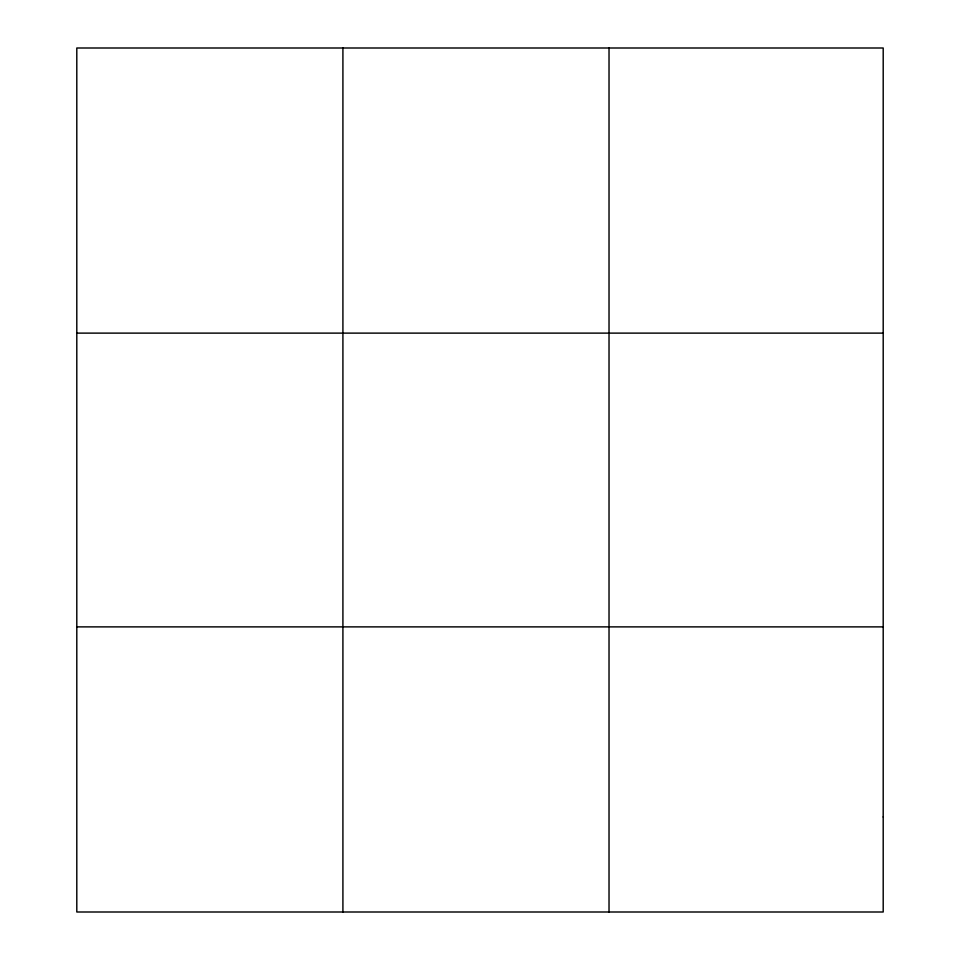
<?xml version="1.0" encoding="UTF-8"?>
<svg xmlns="http://www.w3.org/2000/svg" width="960" height="960" viewBox="0 0 960 960"><rect width="100%" height="100%" fill="white"/><g stroke="black" fill="none" stroke-linecap="round" stroke-linejoin="round"><path stroke-width="1.44" d="M342.912 48L342.912 912M609.024 48L609.024 912M76.8 333.12L883.2 333.12M76.8 626.88L883.2 626.88M883.2 816.96L883.2 912L76.8 912L76.8 48L883.2 48L883.2 816.96"/></g></svg>
